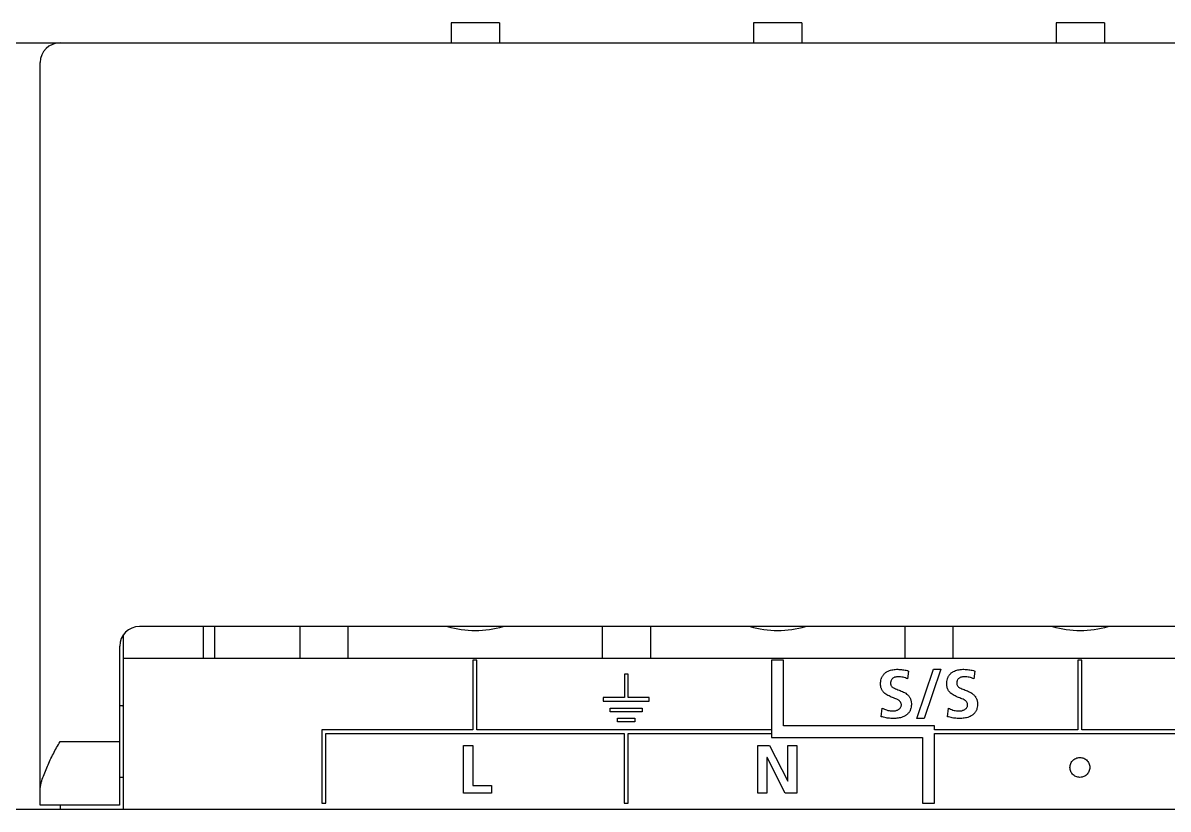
# Model space of a CAD drawing. Header units: millimetres. Extents: x -11 to 5160, y -11 to 2043.
# Drawn here: x 4484.8 to 4499.3, y 1676.13 to 1686.08 of the extents above; entities that cross this region are included whole.
import ezdxf

# ---------------------------------------------------------------- set-up
doc = ezdxf.new("R2010")
doc.units = ezdxf.units.MM

msp = doc.modelspace()

# ---------------------------------------------------------------- linework, layer by layer
at = {"color": 7, "linetype": 'Continuous'}
for p, q in [((4490.226, 1686.08), (4490.226, 1685.829)), ((4490.839, 1686.08), (4490.226, 1686.08)), ((4490.839, 1686.08), (4490.839, 1685.829)), ((4494.056, 1686.08), (4494.056, 1685.829)), ((4494.669, 1686.08), (4494.056, 1686.08)), ((4494.669, 1686.08), (4494.669, 1685.829)), ((4497.886, 1686.08), (4497.886, 1685.829)), ((4498.499, 1686.08), (4497.886, 1686.08)), ((4498.499, 1686.08), (4498.499, 1685.829)), ((4467.407, 1685.829), (4542.298, 1685.829)), ((4485.024, 1676.178), (4485.024, 1685.577)), ((4541.292, 1678.44), (4486.281, 1678.44)), ((4487.085, 1678.44), (4487.085, 1678.038)), ((4487.236, 1678.038), (4487.236, 1678.44)), ((4488.311, 1678.44), (4488.311, 1678.038)), ((4488.924, 1678.038), (4488.924, 1678.44)), ((4492.141, 1678.44), (4492.141, 1678.038)), ((4492.754, 1678.038), (4492.754, 1678.44)), ((4495.971, 1678.44), (4495.971, 1678.038)), ((4496.584, 1678.038), (4496.584, 1678.44)), ((4486.08, 1676.128), (4486.08, 1678.34)), ((4486.029, 1678.189), (4486.029, 1676.178)), ((4486.08, 1678.038), (4541.494, 1678.038)), ((4490.553, 1678.013), (4490.503, 1678.013)), ((4490.503, 1678.013), (4490.503, 1677.133)), ((4490.553, 1677.133), (4490.553, 1678.013)), ((4494.433, 1678.013), (4494.282, 1678.013)), ((4494.282, 1678.013), (4494.282, 1677.033)), ((4494.433, 1677.183), (4494.433, 1678.013)), ((4498.213, 1678.013), (4498.163, 1678.013)), ((4498.163, 1678.013), (4498.163, 1677.133)), ((4498.213, 1677.133), (4498.213, 1678.013)), ((4496.019, 1677.876), (4496.007, 1677.777)), ((4496.125, 1677.275), (4496.336, 1677.898)), ((4496.426, 1677.898), (4496.215, 1677.275)), ((4496.336, 1677.898), (4496.426, 1677.898)), ((4496.856, 1677.876), (4496.845, 1677.777)), ((4492.467, 1677.837), (4492.42, 1677.837)), ((4492.42, 1677.837), (4492.42, 1677.54)), ((4492.467, 1677.54), (4492.467, 1677.837)), ((4492.42, 1677.54), (4492.15, 1677.54)), ((4492.15, 1677.54), (4492.15, 1677.493)), ((4492.15, 1677.493), (4492.736, 1677.493)), ((4492.242, 1677.361), (4492.242, 1677.407)), ((4492.242, 1677.407), (4492.644, 1677.407)), ((4492.736, 1677.54), (4492.467, 1677.54)), ((4492.644, 1677.407), (4492.644, 1677.361)), ((4492.736, 1677.493), (4492.736, 1677.54)), ((4495.673, 1677.298), (4495.684, 1677.407)), ((4496.511, 1677.298), (4496.523, 1677.407)), ((4492.644, 1677.361), (4492.242, 1677.361)), ((4492.333, 1677.234), (4492.333, 1677.28)), ((4492.333, 1677.28), (4492.553, 1677.28)), ((4492.553, 1677.28), (4492.553, 1677.234)), ((4496.215, 1677.275), (4496.125, 1677.275)), ((4490.503, 1677.133), (4488.588, 1677.133)), ((4488.588, 1677.133), (4488.588, 1676.203)), ((4494.282, 1677.133), (4490.553, 1677.133)), ((4492.553, 1677.234), (4492.333, 1677.234)), ((4496.348, 1677.184), (4494.433, 1677.183)), ((4496.348, 1677.133), (4496.348, 1677.184)), ((4498.163, 1677.133), (4496.348, 1677.133)), ((4501.993, 1677.133), (4498.213, 1677.133)), ((4485.275, 1676.983), (4486.029, 1676.983)), ((4488.638, 1676.203), (4488.638, 1677.083)), ((4488.638, 1677.083), (4492.418, 1677.083)), ((4492.418, 1677.083), (4492.418, 1676.203)), ((4492.468, 1676.203), (4492.468, 1677.083)), ((4492.468, 1677.083), (4494.282, 1677.083)), ((4494.282, 1677.033), (4496.197, 1677.033)), ((4496.197, 1677.033), (4496.197, 1676.203)), ((4496.348, 1676.203), (4496.348, 1677.083)), ((4496.348, 1677.083), (4500.077, 1677.083)), ((4490.382, 1676.932), (4490.503, 1676.932)), ((4490.382, 1676.33), (4490.382, 1676.932)), ((4490.503, 1676.932), (4490.503, 1676.425)), ((4494.11, 1676.932), (4494.258, 1676.932)), ((4494.11, 1676.33), (4494.11, 1676.932)), ((4494.258, 1676.932), (4494.488, 1676.482)), ((4494.49, 1676.482), (4494.49, 1676.932)), ((4494.49, 1676.932), (4494.605, 1676.932)), ((4494.605, 1676.932), (4494.605, 1676.33)), ((4494.227, 1676.781), (4494.226, 1676.781)), ((4494.226, 1676.781), (4494.226, 1676.33)), ((4494.458, 1676.33), (4494.227, 1676.781)), ((4490.503, 1676.425), (4490.737, 1676.425)), ((4490.737, 1676.425), (4490.737, 1676.33)), ((4494.488, 1676.482), (4494.49, 1676.482)), ((4490.737, 1676.33), (4490.382, 1676.33)), ((4494.226, 1676.33), (4494.11, 1676.33)), ((4494.605, 1676.33), (4494.458, 1676.33)), ((4483.491, 1676.128), (4518.649, 1676.128)), ((4486.029, 1676.178), (4485.024, 1676.178)), ((4485.275, 1676.178), (4485.275, 1676.128)), ((4488.588, 1676.203), (4488.638, 1676.203)), ((4492.418, 1676.203), (4492.468, 1676.203)), ((4496.197, 1676.203), (4496.348, 1676.203))]:
    msp.add_line(p, q, dxfattribs=at)
for points in [[(4495.684, 1677.407), (4495.698, 1677.4), (4495.712, 1677.393), (4495.727, 1677.388), (4495.741, 1677.383), (4495.756, 1677.378), (4495.771, 1677.375), (4495.786, 1677.372), (4495.801, 1677.37), (4495.817, 1677.37, 0.023552), (4495.832, 1677.37, 0.026105), (4495.847, 1677.372, 0.025545), (4495.863, 1677.376, 0.028559), (4495.877, 1677.381, 0.0336), (4495.891, 1677.388, 0.04127), (4495.903, 1677.396, 0.051134), (4495.914, 1677.407, 0.060447), (4495.922, 1677.421, 0.061909), (4495.927, 1677.435, 0.058529), (4495.928, 1677.451, 0.058558), (4495.925, 1677.466, 0.066327), (4495.919, 1677.48, 0.056255), (4495.909, 1677.492, 0.038997), (4495.898, 1677.502, 0.028027), (4495.885, 1677.51), (4495.871, 1677.518), (4495.857, 1677.524), (4495.843, 1677.53), (4495.828, 1677.536), (4495.814, 1677.542), (4495.8, 1677.547), (4495.785, 1677.553), (4495.771, 1677.56), (4495.758, 1677.567), (4495.744, 1677.574), (4495.731, 1677.583), (4495.719, 1677.592, -0.022733), (4495.707, 1677.602, -0.025576), (4495.697, 1677.613, -0.02844), (4495.688, 1677.626, -0.027896), (4495.68, 1677.639, -0.027221), (4495.674, 1677.653, -0.026822), (4495.669, 1677.668, -0.023822), (4495.666, 1677.683), (4495.664, 1677.698), (4495.664, 1677.714), (4495.664, 1677.729), (4495.666, 1677.745), (4495.668, 1677.76), (4495.672, 1677.775, -0.022961), (4495.677, 1677.789, -0.024135), (4495.684, 1677.803, -0.025249), (4495.692, 1677.817, -0.025348), (4495.701, 1677.829, -0.025307), (4495.711, 1677.841, -0.024259), (4495.722, 1677.851, -0.023103), (4495.735, 1677.86, -0.021465), (4495.748, 1677.868), (4495.761, 1677.875), (4495.776, 1677.881), (4495.79, 1677.886), (4495.805, 1677.89), (4495.82, 1677.893), (4495.836, 1677.896), (4495.85, 1677.897), (4495.866, 1677.898), (4495.881, 1677.898), (4495.897, 1677.897), (4495.912, 1677.897), (4495.928, 1677.895), (4495.943, 1677.893), (4495.958, 1677.891), (4495.974, 1677.888), (4495.989, 1677.885), (4496.004, 1677.881), (4496.019, 1677.876)], [(4496.523, 1677.407), (4496.536, 1677.4), (4496.55, 1677.393), (4496.565, 1677.388), (4496.579, 1677.382), (4496.594, 1677.378), (4496.609, 1677.375), (4496.624, 1677.372), (4496.639, 1677.37), (4496.655, 1677.37, 0.023527), (4496.67, 1677.37, 0.026102), (4496.685, 1677.372, 0.025528), (4496.7, 1677.376, 0.028534), (4496.715, 1677.381, 0.03356), (4496.729, 1677.388, 0.041426), (4496.741, 1677.396, 0.051114), (4496.752, 1677.407, 0.06042), (4496.76, 1677.421, 0.061893), (4496.765, 1677.435, 0.058493), (4496.766, 1677.451, 0.058507), (4496.763, 1677.466, 0.06627), (4496.757, 1677.48, 0.056272), (4496.747, 1677.492, 0.039034), (4496.736, 1677.502, 0.028059), (4496.723, 1677.51), (4496.709, 1677.518), (4496.695, 1677.524), (4496.681, 1677.53), (4496.666, 1677.536), (4496.652, 1677.542), (4496.638, 1677.547), (4496.623, 1677.553), (4496.609, 1677.56), (4496.596, 1677.567), (4496.582, 1677.574), (4496.569, 1677.583), (4496.557, 1677.592, -0.02274), (4496.545, 1677.602, -0.025577), (4496.535, 1677.613, -0.028433), (4496.526, 1677.626, -0.027882), (4496.518, 1677.639, -0.027203), (4496.512, 1677.653, -0.02762), (4496.507, 1677.669, -0.02369), (4496.504, 1677.684), (4496.502, 1677.699), (4496.502, 1677.714), (4496.502, 1677.729), (4496.504, 1677.745), (4496.506, 1677.76), (4496.51, 1677.775, -0.022931), (4496.515, 1677.789, -0.024115), (4496.522, 1677.803, -0.025237), (4496.53, 1677.817, -0.025348), (4496.539, 1677.829, -0.025318), (4496.549, 1677.841, -0.024278), (4496.56, 1677.851, -0.023129), (4496.573, 1677.86, -0.021492), (4496.586, 1677.868), (4496.599, 1677.875), (4496.614, 1677.881), (4496.628, 1677.886), (4496.643, 1677.89), (4496.658, 1677.893), (4496.673, 1677.896), (4496.688, 1677.897), (4496.704, 1677.898), (4496.719, 1677.898), (4496.735, 1677.897), (4496.75, 1677.897), (4496.766, 1677.895), (4496.781, 1677.893), (4496.796, 1677.891), (4496.811, 1677.888), (4496.826, 1677.885), (4496.841, 1677.881), (4496.856, 1677.876)], [(4496.007, 1677.777), (4495.993, 1677.783), (4495.978, 1677.788), (4495.964, 1677.792), (4495.949, 1677.796), (4495.933, 1677.799), (4495.918, 1677.801), (4495.902, 1677.802), (4495.887, 1677.803, 0.023536), (4495.872, 1677.802, 0.030106), (4495.857, 1677.8, 0.034371), (4495.842, 1677.796, 0.041383), (4495.828, 1677.789, 0.049386), (4495.815, 1677.781, 0.055336), (4495.805, 1677.769, 0.055563), (4495.797, 1677.756, 0.048752), (4495.792, 1677.741, 0.040007), (4495.79, 1677.726, 0.056434), (4495.791, 1677.711, 0.067371), (4495.795, 1677.696, 0.075517), (4495.803, 1677.683, 0.048327), (4495.815, 1677.673, 0.029857), (4495.828, 1677.664), (4495.841, 1677.657), (4495.855, 1677.651), (4495.87, 1677.645), (4495.884, 1677.639), (4495.899, 1677.634), (4495.913, 1677.628), (4495.927, 1677.622), (4495.941, 1677.616), (4495.955, 1677.609), (4495.969, 1677.602), (4495.982, 1677.594), (4495.994, 1677.585, -0.021707), (4496.006, 1677.575, -0.024123), (4496.017, 1677.564, -0.027125), (4496.027, 1677.552, -0.027613), (4496.035, 1677.539, -0.026636), (4496.041, 1677.525, -0.025666), (4496.047, 1677.51, -0.024524), (4496.05, 1677.495, -0.021544), (4496.053, 1677.48), (4496.054, 1677.465), (4496.054, 1677.449), (4496.053, 1677.434), (4496.051, 1677.418), (4496.047, 1677.403, -0.023031), (4496.043, 1677.389, -0.024677), (4496.037, 1677.374, -0.025641), (4496.029, 1677.361, -0.026139), (4496.02, 1677.348, -0.025692), (4496.01, 1677.337, -0.024861), (4495.999, 1677.326, -0.023274), (4495.987, 1677.317, -0.021602), (4495.974, 1677.308, -0.020223), (4495.96, 1677.301), (4495.946, 1677.295), (4495.931, 1677.289), (4495.917, 1677.285), (4495.901, 1677.282), (4495.886, 1677.279), (4495.871, 1677.277), (4495.856, 1677.276), (4495.841, 1677.275), (4495.825, 1677.275), (4495.81, 1677.275), (4495.794, 1677.276), (4495.779, 1677.277), (4495.764, 1677.278), (4495.748, 1677.281), (4495.733, 1677.284), (4495.718, 1677.287), (4495.703, 1677.291), (4495.688, 1677.294), (4495.673, 1677.298)], [(4496.845, 1677.777), (4496.831, 1677.783), (4496.816, 1677.788), (4496.802, 1677.792), (4496.787, 1677.796), (4496.772, 1677.799), (4496.756, 1677.801), (4496.74, 1677.802), (4496.725, 1677.803, 0.02338), (4496.71, 1677.802, 0.029986), (4496.695, 1677.8, 0.034427), (4496.68, 1677.796, 0.041572), (4496.666, 1677.789, 0.048005), (4496.654, 1677.781, 0.055494), (4496.643, 1677.77, 0.055679), (4496.635, 1677.756, 0.049109), (4496.63, 1677.742, 0.039411), (4496.628, 1677.727, 0.055143), (4496.629, 1677.711, 0.066689), (4496.633, 1677.697, 0.076316), (4496.641, 1677.684, 0.049408), (4496.652, 1677.673, 0.030289), (4496.665, 1677.665), (4496.679, 1677.657), (4496.693, 1677.651), (4496.707, 1677.645), (4496.722, 1677.64), (4496.736, 1677.634), (4496.75, 1677.628), (4496.765, 1677.623), (4496.779, 1677.616), (4496.793, 1677.61), (4496.806, 1677.602), (4496.819, 1677.594), (4496.832, 1677.585, -0.021645), (4496.844, 1677.575, -0.024049), (4496.854, 1677.564, -0.026753), (4496.864, 1677.552, -0.027665), (4496.872, 1677.539, -0.026665), (4496.879, 1677.525, -0.026745), (4496.885, 1677.51, -0.024513), (4496.888, 1677.495, -0.021531), (4496.891, 1677.48), (4496.892, 1677.465), (4496.892, 1677.449), (4496.891, 1677.434), (4496.889, 1677.418), (4496.885, 1677.403, -0.02302), (4496.881, 1677.389, -0.024674), (4496.875, 1677.374, -0.025649), (4496.867, 1677.361, -0.026154), (4496.858, 1677.348, -0.025716), (4496.848, 1677.337, -0.024887), (4496.837, 1677.326, -0.024035), (4496.825, 1677.316, -0.021561), (4496.812, 1677.308), (4496.798, 1677.301), (4496.784, 1677.295), (4496.769, 1677.289), (4496.754, 1677.285), (4496.739, 1677.282), (4496.724, 1677.279), (4496.709, 1677.277), (4496.694, 1677.276), (4496.679, 1677.275), (4496.663, 1677.275), (4496.648, 1677.275), (4496.632, 1677.276), (4496.617, 1677.277), (4496.602, 1677.278), (4496.586, 1677.281), (4496.571, 1677.284), (4496.556, 1677.287), (4496.541, 1677.291), (4496.526, 1677.294), (4496.511, 1677.298)], [(4485.024, 1676.377, -0.019651), (4485.025, 1676.399, -0.017483), (4485.028, 1676.421, -0.014122), (4485.032, 1676.443, -0.011519), (4485.037, 1676.464), (4485.043, 1676.485), (4485.049, 1676.506), (4485.057, 1676.527), (4485.064, 1676.547), (4485.072, 1676.568), (4485.08, 1676.588), (4485.089, 1676.609), (4485.097, 1676.629), (4485.106, 1676.649), (4485.115, 1676.67), (4485.123, 1676.69), (4485.132, 1676.71), (4485.142, 1676.73), (4485.151, 1676.75), (4485.16, 1676.769), (4485.17, 1676.789), (4485.18, 1676.809), (4485.19, 1676.829), (4485.2, 1676.848), (4485.21, 1676.868), (4485.221, 1676.887), (4485.231, 1676.906), (4485.242, 1676.925), (4485.253, 1676.945), (4485.264, 1676.964), (4485.275, 1676.983)]]:
    msp.add_lwpolyline(points, format="xyb", dxfattribs=at)
for points in [[(4486.08, 1677.432), (4486.078, 1677.432)], [(4498.313, 1676.656), (4498.313, 1676.643), (4498.311, 1676.63), (4498.307, 1676.617), (4498.303, 1676.605), (4498.297, 1676.593), (4498.289, 1676.582), (4498.281, 1676.572), (4498.272, 1676.562), (4498.262, 1676.554), (4498.251, 1676.547), (4498.239, 1676.541), (4498.227, 1676.537), (4498.215, 1676.533), (4498.202, 1676.531), (4498.188, 1676.53), (4498.175, 1676.531), (4498.162, 1676.533), (4498.15, 1676.536), (4498.137, 1676.541), (4498.125, 1676.547), (4498.114, 1676.554), (4498.104, 1676.562), (4498.095, 1676.571), (4498.086, 1676.582), (4498.079, 1676.593), (4498.073, 1676.604), (4498.068, 1676.616), (4498.065, 1676.629), (4498.063, 1676.642), (4498.062, 1676.655), (4498.063, 1676.668), (4498.065, 1676.681), (4498.068, 1676.694), (4498.073, 1676.706), (4498.078, 1676.718), (4498.086, 1676.729), (4498.094, 1676.739), (4498.103, 1676.749), (4498.113, 1676.757), (4498.125, 1676.764), (4498.136, 1676.77), (4498.148, 1676.775), (4498.161, 1676.778), (4498.174, 1676.781), (4498.187, 1676.781), (4498.2, 1676.781), (4498.213, 1676.779), (4498.226, 1676.775), (4498.238, 1676.771), (4498.25, 1676.765), (4498.261, 1676.758), (4498.271, 1676.75), (4498.281, 1676.74), (4498.289, 1676.73), (4498.296, 1676.719), (4498.302, 1676.708), (4498.307, 1676.696), (4498.31, 1676.683), (4498.313, 1676.67), (4498.313, 1676.657)]]:
    msp.add_lwpolyline(points, dxfattribs=at)
for centre, radius, start, end in [((4485.275, 1685.577), 0.251, 90, 180), ((4486.281, 1678.189), 0.251, 90, 180), ((4490.533, 1679.646), 1.257, 253.7398, 286.2602), ((4494.363, 1679.646), 1.257, 253.7398, 286.2602), ((4498.193, 1679.646), 1.257, 253.7398, 286.2602), ((4486.026, 1676.607), 0.828, 89.4845, 89.7423), ((4486.032, 1677.124), 0.311, 89.2323, 89.7572), ((4486.031, 1677.087), 0.348, 88.9179, 89.224), ((4486.012, 1676.362), 1.074, 88.569, 88.6463), ((4486.028, 1677.015), 0.42, 88.2745, 88.4933), ((4486.032, 1677.093), 0.342, 88.1766, 88.4639), ((4486.029, 1677.039), 0.396, 87.8151, 88.0572), ((4486.029, 1677.006), 0.429, 87.7947, 88.0148), ((4486.028, 1677.03), 0.405, 87.2873, 87.5232), ((4486.031, 1677.04), 0.395, 87.2994, 87.5423), ((4486.029, 1677.034), 0.401, 86.9494, 87.1881), ((4486.029, 1677.03), 0.405, 86.6159, 86.8529), ((4486.029, 1677.033), 0.402, 86.4435, 86.6824), ((4486.03, 1677.033), 0.402, 86.2825, 86.5221), ((4486.029, 1677.033), 0.402, 85.9408, 86.1806), ((4486.03, 1677.032), 0.403, 85.7823, 86.0222), ((4486.029, 1677.033), 0.402, 85.4418, 85.6823), ((4486.029, 1677.032), 0.403, 85.2854, 85.5261), ((4486.029, 1677.032), 0.403, 84.9465, 85.1876), ((4486.029, 1677.033), 0.402, 84.7771, 85.0186), ((4486.03, 1677.032), 0.403, 84.6233, 84.8652), ((4486.029, 1677.032), 0.403, 84.2862, 84.5283), ((4486.029, 1677.033), 0.402, 83.9494, 84.1919), ((4486.029, 1677.032), 0.403, 83.799, 84.0419), ((4486.03, 1677.033), 0.402, 83.631, 83.8747), ((4486.029, 1677.033), 0.402, 83.2963, 83.5398), ((4486.028, 1677.029), 0.406, 82.9828, 83.2251), ((4486.029, 1676.932), 0.402, 270, 277.1808)]:
    msp.add_arc(centre, radius, start, end, dxfattribs=at)

doc.saveas('drawing.dxf')
